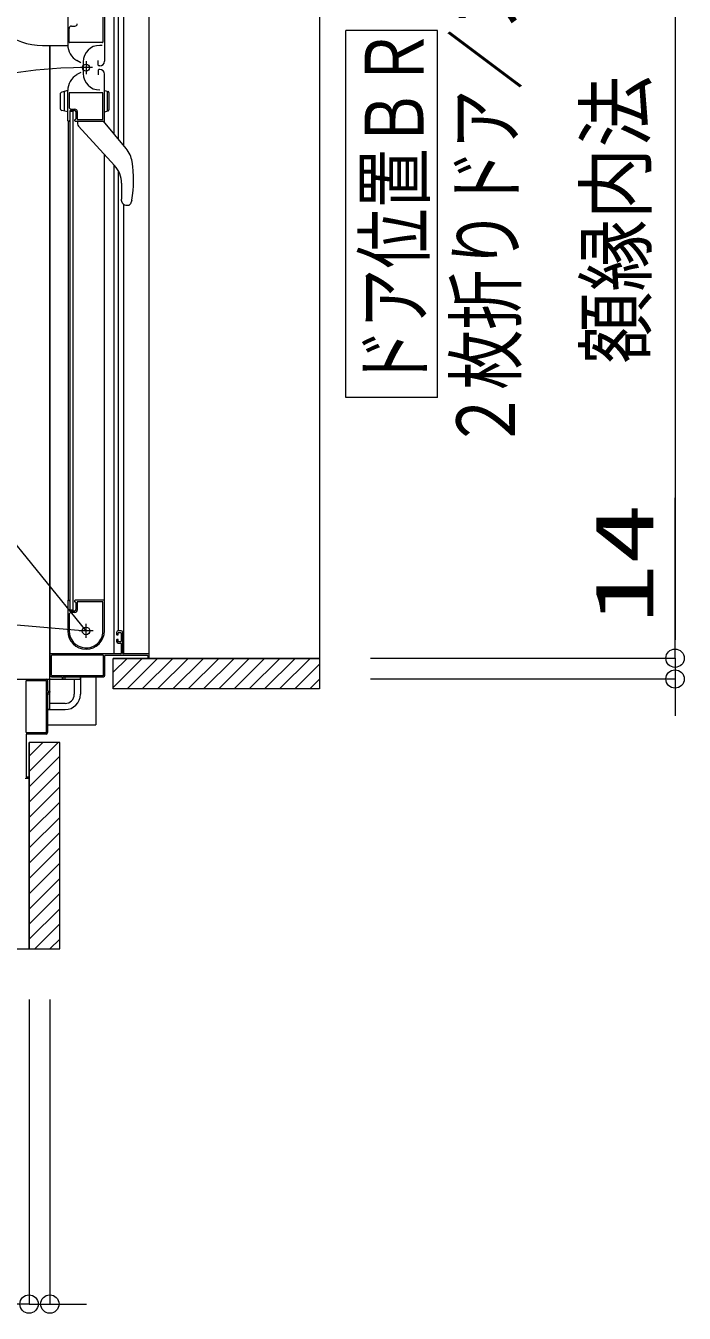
# Model space of a CAD drawing. Units: millimetres on the paper. Extents: x -305 to 305, y -152 to 152.
# Drawn here: x -124.22 to -102.68, y 4.58 to 46.69 of the extents above; entities that cross this region are included whole.
import ezdxf
from ezdxf.enums import TextEntityAlignment as Align

# ---------------------------------------------------------------- set-up
doc = ezdxf.new("R2010")
doc.units = ezdxf.units.MM
doc.linetypes.add('LONG_CHAIN', pattern=[21, 18, -1, 1, -1])
doc.linetypes.add('LONG_DOUBLE_CHAIN', pattern=[21.8, 18, -1, 0.6, -0.6, 0.6, -1])
doc.layers.add('0-0_0', color=7, linetype='Continuous', lineweight=9)
doc.layers.add('0-1_VIEW0001', color=7, linetype='Continuous', lineweight=9)
doc.styles.add('ＭＳ ゴシック', font='')
doc.styles.get('ＭＳ ゴシック').set_extended_font_data('MS Gothic')

# ---------------------------------------------------------------- blocks, each defined once
blk = doc.blocks.new('_ORIGIN')
at = {"layer": '0-0_0'}
blk.add_line((0, 0), (-1, 0), dxfattribs=at)
blk.add_circle((0, 0), 0.5, dxfattribs=at)

msp = doc.modelspace()

# ---------------------------------------------------------------- linework, layer by layer
at = {"layer": '0-0_0'}
for p, q in [((-102.984, 64.054), (-102.984, 26.604)), ((-102.984, 26.004), (-102.984, 31.251)), ((-102.984, 26.604), (-102.984, 27.204)), ((-112.945, 26.004), (-102.984, 26.004)), ((-112.945, 26.004), (-102.984, 26.004)), ((-102.984, 26.004), (-102.984, 25.324)), ((-112.945, 25.324), (-102.984, 25.324)), ((-102.984, 24.724), (-102.984, 24.124)), ((-124.114, 14.834), (-124.114, 4.875)), ((-124.114, 14.834), (-124.114, 4.875)), ((-123.434, 14.834), (-123.434, 4.875)), ((-124.114, 4.875), (-129.362, 4.875)), ((-124.114, 4.875), (-123.434, 4.875)), ((-122.834, 4.875), (-122.234, 4.875))]:
    msp.add_line(p, q, dxfattribs=at)
at = {"layer": '0-1_VIEW0001'}
for p, q in [((-114.609, 65.597), (-114.609, 24.998)), ((-121.328, 43.153), (-121.328, 64.498)), ((-121.011, 42.769), (-121.011, 64.498)), ((-120.184, 26.148), (-120.184, 64.498)), ((-121.188, 42.983), (-121.188, 63.748)), ((-122.849, 47.058), (-122.849, 46.072)), ((-121.699, 47.013), (-121.699, 46.153)), ((-121.649, 47.104), (-121.649, 45.534)), ((-122.804, 46.158), (-122.804, 46.608)), ((-122.729, 46.683), (-122.614, 46.683)), ((-110.755, 46.535), (-113.755, 46.535)), ((-113.755, 34.535), (-113.755, 46.535)), ((-110.755, 34.535), (-110.755, 46.535)), ((-123.677, 46.048), (-122.859, 46.046)), ((-123.434, 24.323), (-123.434, 46.048)), ((-123.434, 46.048), (-123.434, 25.448)), ((-121.709, 46.143), (-122.789, 46.143)), ((-121.723, 46.053), (-121.803, 46.053)), ((-122.419, 45.477), (-122.549, 45.552)), ((-122.343, 45.513), (-122.343, 45.133)), ((-121.854, 45.408), (-121.854, 45.558)), ((-122.419, 45.169), (-122.549, 45.094)), ((-121.854, 45.238), (-121.854, 45.088)), ((-121.799, 45.383), (-121.829, 45.383)), ((-121.799, 45.263), (-121.829, 45.263)), ((-121.649, 43.543), (-121.649, 45.113)), ((-123.099, 44.448), (-123.099, 43.997)), ((-122.849, 44.573), (-123.044, 44.52)), ((-122.949, 43.899), (-122.949, 44.546)), ((-122.849, 43.588), (-122.849, 44.574)), ((-122.804, 44.488), (-122.804, 44.038)), ((-121.709, 44.503), (-122.789, 44.503)), ((-121.699, 43.633), (-121.699, 44.493)), ((-121.549, 43.899), (-121.549, 44.546)), ((-121.499, 44.506), (-121.499, 43.94)), ((-122.849, 43.873), (-123.044, 43.925)), ((-122.784, 43.898), (-122.784, 27.573)), ((-122.784, 43.898), (-122.684, 43.898)), ((-122.759, 43.923), (-122.634, 43.923)), ((-122.729, 43.963), (-122.614, 43.963)), ((-122.684, 43.898), (-122.684, 27.573)), ((-122.584, 43.873), (-122.584, 43.648)), ((-122.539, 43.888), (-122.539, 43.638)), ((-121.649, 43.873), (-121.525, 43.906)), ((-122.834, 43.573), (-122.834, 27.898)), ((-122.834, 43.573), (-122.808, 43.573)), ((-122.795, 43.58), (-122.786, 43.595)), ((-122.624, 43.608), (-122.624, 43.602)), ((-122.622, 43.595), (-122.614, 43.58)), ((-122.601, 43.573), (-121.659, 43.573)), ((-122.524, 43.623), (-121.709, 43.623)), ((-122.524, 43.573), (-122.524, 43.482)), ((-122.495, 43.411), (-121.317, 42.123)), ((-120.936, 42.678), (-121.674, 43.573)), ((-121.649, 26.898), (-121.649, 42.486)), ((-121.328, 26.148), (-121.328, 42.135)), ((-121.188, 26.898), (-121.188, 41.938)), ((-121.09, 41.539), (-121.09, 41.02)), ((-121.029, 40.859), (-121.027, 40.856)), ((-120.828, 40.837), (-120.8, 40.871)), ((-120.756, 40.987), (-120.8, 40.871)), ((-121.011, 26.148), (-121.011, 40.823)), ((-120.952, 40.823), (-120.87, 40.823)), ((-120.828, 40.837), (-120.828, 40.836)), ((-110.755, 34.535), (-113.755, 34.535)), ((-122.849, 27.883), (-122.849, 26.898)), ((-122.808, 27.898), (-122.834, 27.898)), ((-122.786, 27.877), (-122.795, 27.891)), ((-122.624, 27.869), (-122.624, 27.863)), ((-122.614, 27.891), (-122.622, 27.877)), ((-121.659, 27.898), (-122.601, 27.898)), ((-122.584, 27.823), (-122.584, 27.598)), ((-122.539, 27.838), (-122.539, 27.578)), ((-121.709, 27.848), (-122.529, 27.848)), ((-121.699, 26.825), (-121.699, 27.838)), ((-122.804, 27.428), (-122.804, 26.898)), ((-122.684, 27.573), (-122.784, 27.573)), ((-122.634, 27.548), (-122.759, 27.548)), ((-122.614, 27.503), (-122.729, 27.503)), ((-121.249, 26.848), (-121.249, 26.783)), ((-121.249, 26.603), (-121.249, 26.548)), ((-121.234, 26.768), (-121.214, 26.768)), ((-121.214, 26.618), (-121.234, 26.618)), ((-121.099, 26.898), (-121.199, 26.898)), ((-121.199, 26.783), (-121.199, 26.828)), ((-121.199, 26.558), (-121.199, 26.603)), ((-121.184, 26.843), (-121.114, 26.843)), ((-121.114, 26.543), (-121.184, 26.543)), ((-121.099, 26.828), (-121.099, 26.558)), ((-121.049, 26.163), (-121.049, 26.848)), ((-121.114, 26.148), (-123.409, 26.148)), ((-121.199, 26.498), (-121.114, 26.498)), ((-121.099, 26.483), (-121.099, 26.163)), ((-120.199, 26.148), (-121.034, 26.148)), ((-120.184, 26.013), (-120.184, 26.133)), ((-123.389, 26.083), (-123.389, 25.458)), ((-121.694, 26.098), (-123.374, 26.098)), ((-121.679, 25.458), (-121.679, 26.083)), ((-121.634, 25.448), (-121.634, 26.083)), ((-121.619, 26.098), (-120.249, 26.098)), ((-114.609, 25.998), (-121.359, 25.998)), ((-120.41, 25.998), (-121.359, 25.048)), ((-120.91, 25.998), (-121.359, 25.548)), ((-119.91, 25.998), (-120.909, 24.998)), ((-119.41, 25.998), (-120.409, 24.998)), ((-120.234, 26.083), (-120.234, 26.013)), ((-118.91, 25.998), (-119.909, 24.998)), ((-118.409, 25.998), (-119.409, 24.998)), ((-117.91, 25.998), (-118.909, 24.998)), ((-117.409, 25.998), (-118.409, 24.998)), ((-116.909, 25.998), (-117.909, 24.998)), ((-116.409, 25.998), (-117.409, 24.998)), ((-115.909, 25.998), (-116.909, 24.998)), ((-115.414, 25.998), (-116.414, 24.998)), ((-114.919, 25.998), (-115.919, 24.998)), ((-114.609, 25.814), (-115.425, 24.998)), ((-144.159, 25.323), (-123.559, 25.323)), ((-144.159, 25.323), (-122.434, 25.323)), ((-124.194, 25.278), (-123.569, 25.278)), ((-123.509, 25.273), (-123.509, 24.938)), ((-123.384, 25.398), (-123.049, 25.398)), ((-123.374, 25.443), (-121.694, 25.443)), ((-123.034, 25.383), (-123.034, 25.333)), ((-123.024, 25.323), (-123.004, 25.323)), ((-122.994, 25.333), (-122.994, 25.383)), ((-122.979, 25.398), (-121.684, 25.398)), ((-122.934, 25.323), (-122.934, 25.398)), ((-122.834, 25.323), (-122.434, 25.323)), ((-122.634, 25.323), (-122.634, 24.823)), ((-122.434, 25.398), (-122.434, 25.323)), ((-122.434, 25.323), (-122.434, 25.398)), ((-122.434, 25.323), (-122.434, 24.823)), ((-114.609, 25.319), (-114.93, 24.998)), ((-124.209, 23.583), (-124.209, 25.263)), ((-123.554, 25.263), (-123.554, 23.583)), ((-123.509, 24.868), (-123.509, 23.573)), ((-123.494, 24.923), (-123.444, 24.923)), ((-123.444, 24.883), (-123.494, 24.883)), ((-123.434, 24.913), (-123.434, 24.893)), ((-123.434, 24.823), (-123.509, 24.823)), ((-123.434, 24.323), (-123.434, 24.723)), ((-122.934, 24.523), (-123.434, 24.523)), ((-123.509, 24.323), (-123.434, 24.323)), ((-123.434, 24.323), (-123.509, 24.323)), ((-123.434, 24.323), (-122.934, 24.323)), ((-124.209, 23.508), (-124.209, 22.138)), ((-123.569, 23.568), (-124.194, 23.568)), ((-123.559, 23.523), (-124.194, 23.523)), ((-124.109, 16.498), (-124.109, 23.248)), ((-124.109, 22.299), (-123.159, 23.248)), ((-124.109, 22.799), (-123.659, 23.248)), ((-124.109, 21.798), (-123.109, 22.798)), ((-124.124, 22.073), (-124.244, 22.073)), ((-124.194, 22.123), (-124.124, 22.123)), ((-124.109, 21.298), (-123.109, 22.298)), ((-124.109, 20.798), (-123.109, 21.798)), ((-124.109, 20.298), (-123.109, 21.298)), ((-124.109, 19.798), (-123.109, 20.798)), ((-124.109, 19.298), (-123.109, 20.298)), ((-124.109, 18.798), (-123.109, 19.798)), ((-124.109, 18.298), (-123.109, 19.298)), ((-124.109, 17.798), (-123.109, 18.798)), ((-124.109, 17.303), (-123.109, 18.303)), ((-124.109, 16.808), (-123.109, 17.808)), ((-123.925, 16.498), (-123.109, 17.313)), ((-163.708, 16.498), (-123.109, 16.498)), ((-123.43, 16.498), (-123.109, 16.818))]:
    msp.add_line(p, q, dxfattribs=at)
at = {"layer": '0-1_VIEW0001', "linetype": 'LONG_CHAIN'}
for p, q in [((-122.249, 45.536), (-122.249, 45.111)), ((-122.037, 45.323), (-122.428, 45.323)), ((-122.249, 26.668), (-122.249, 27.128)), ((-122.019, 26.898), (-122.479, 26.898))]:
    msp.add_line(p, q, dxfattribs=at)
at = {"layer": '0-1_VIEW0001', "linetype": 'LONG_DOUBLE_CHAIN'}
for p, q in [((-122.249, 26.898), (-133.01, 40.159)), ((-138.114, 28.286), (-122.249, 26.898)), ((-121.934, 25.398), (-121.934, 23.823)), ((-123.509, 23.823), (-121.934, 23.823))]:
    msp.add_line(p, q, dxfattribs=at)
at = {"layer": '0-1_VIEW0001', "color": 5}
for p, q in [((-121.359, 25.998), (-114.609, 25.998)), ((-124.109, 23.248), (-124.109, 16.498))]:
    msp.add_line(p, q, dxfattribs=at)
at = {"layer": '0-1_VIEW0001'}
for points in [[(-121.649, 43.873), (-121.649, 44.573), (-121.525, 44.539)], [(-121.082, 40.959), (-121.083, 40.963), (-121.084, 40.967), (-121.085, 40.971), (-121.086, 40.976), (-121.087, 40.98), (-121.087, 40.984), (-121.088, 40.989), (-121.089, 40.993), (-121.089, 40.997), (-121.09, 41.002), (-121.09, 41.004), (-121.09, 41.006), (-121.09, 41.008), (-121.09, 41.01), (-121.09, 41.012), (-121.09, 41.015), (-121.09, 41.017), (-121.09, 41.019), (-121.09, 41.021), (-121.09, 41.023)], [(-121.029, 40.859), (-121.03, 40.86), (-121.031, 40.861), (-121.032, 40.862), (-121.033, 40.863), (-121.034, 40.864), (-121.035, 40.866), (-121.036, 40.867), (-121.037, 40.868), (-121.038, 40.87), (-121.039, 40.871), (-121.04, 40.873), (-121.041, 40.874), (-121.042, 40.875), (-121.043, 40.877), (-121.044, 40.878), (-121.045, 40.88), (-121.046, 40.881), (-121.047, 40.883), (-121.049, 40.885), (-121.051, 40.888), (-121.053, 40.891), (-121.054, 40.894), (-121.056, 40.897), (-121.058, 40.901), (-121.06, 40.904), (-121.062, 40.908), (-121.064, 40.911), (-121.066, 40.915), (-121.068, 40.919), (-121.069, 40.923), (-121.071, 40.927), (-121.073, 40.93), (-121.074, 40.934), (-121.076, 40.938), (-121.077, 40.942), (-121.078, 40.946), (-121.08, 40.95), (-121.081, 40.955), (-121.082, 40.959)], [(-120.87, 40.823), (-120.868, 40.823), (-120.866, 40.824), (-120.864, 40.824), (-120.861, 40.824), (-120.859, 40.824), (-120.857, 40.825), (-120.855, 40.825), (-120.853, 40.826), (-120.85, 40.826), (-120.848, 40.827), (-120.846, 40.827), (-120.844, 40.828), (-120.842, 40.829), (-120.839, 40.829), (-120.837, 40.83), (-120.835, 40.831), (-120.833, 40.832), (-120.831, 40.834), (-120.83, 40.835), (-120.828, 40.836)], [(-114.609, 24.998), (-121.359, 24.998), (-121.359, 25.999)], [(-123.109, 16.498), (-123.109, 23.248), (-124.11, 23.248)]]:
    msp.add_lwpolyline(points, dxfattribs=at)
for centre, radius in [((-122.249, 45.323), 0.113), ((-122.249, 26.898), 0.125)]:
    msp.add_circle(centre, radius, dxfattribs=at)
for centre, radius, start, end in [((-122.614, 46.758), 0.075, 270, 0), ((-123.67, 48.118), 2.07, 230.9419, 269.8), ((-122.729, 46.608), 0.075, 90, 180), ((-122.249, 46.072), 0.6, 180, 240), ((-122.789, 46.158), 0.015, 180, 270), ((-121.803, 45.513), 0.54, 90, 180), ((-121.709, 46.153), 0.01, 270, 0), ((-121.799, 45.533), 0.15, 270, 0), ((-122.249, 44.574), 0.6, 120, 180), ((-121.803, 45.133), 0.54, 180, 270), ((-121.829, 45.408), 0.025, 180, 270), ((-121.829, 45.238), 0.025, 90, 180), ((-121.799, 45.113), 0.15, 0, 90), ((-123.024, 44.448), 0.075, 105, 180), ((-122.789, 44.488), 0.015, 90, 180), ((-121.709, 44.493), 0.01, 0, 90), ((-121.534, 44.506), 0.035, 0, 75), ((-123.024, 43.997), 0.075, 180, 255), ((-122.729, 44.038), 0.075, 180, 270), ((-122.759, 43.898), 0.025, 90, 180), ((-122.634, 43.873), 0.05, 0, 90), ((-122.614, 43.888), 0.075, 0, 90), ((-121.534, 43.94), 0.035, 285, 0), ((-122.834, 43.588), 0.015, 180, 270), ((-122.808, 43.588), 0.015, 270, 329.0362), ((-122.799, 43.602), 0.015, 329.0362, 0), ((-122.609, 43.608), 0.015, 90, 180), ((-122.609, 43.602), 0.015, 180, 210.9638), ((-122.601, 43.588), 0.015, 210.9638, 270), ((-122.609, 43.648), 0.025, 270, 0), ((-122.524, 43.638), 0.015, 180, 270), ((-122.424, 43.482), 0.1, 180, 222.4362), ((-121.709, 43.633), 0.01, 270, 0), ((-121.659, 43.583), 0.01, 270, 0), ((-121.631, 42.105), 0.9, 9.2884, 39.5), ((-121.955, 41.539), 0.865, 0, 42.4362), ((-124.364, 41.658), 3.67, 349.4547, 9.2884), ((-120.952, 40.923), 0.1, 221.8103, 270), ((-122.834, 27.883), 0.015, 90, 180), ((-122.808, 27.883), 0.015, 30.9638, 90), ((-122.799, 27.869), 0.015, 0, 30.9638), ((-122.609, 27.869), 0.015, 149.0362, 180), ((-122.609, 27.863), 0.015, 180, 270), ((-122.601, 27.883), 0.015, 90, 149.0362), ((-122.609, 27.823), 0.025, 0, 90), ((-122.529, 27.838), 0.01, 90, 180), ((-121.709, 27.838), 0.01, 0, 90), ((-121.659, 27.888), 0.01, 0, 90), ((-122.729, 27.428), 0.075, 90, 180), ((-122.759, 27.573), 0.025, 180, 270), ((-122.634, 27.598), 0.05, 270, 0), ((-122.614, 27.578), 0.075, 270, 0), ((-121.664, 26.998), 0.015, 0, 2.6935), ((-122.249, 26.898), 0.6, 180, 0), ((-122.249, 26.898), 0.555, 180, 352.2329), ((-121.709, 26.825), 0.01, 352.2329, 0), ((-121.199, 26.848), 0.05, 90, 180), ((-121.234, 26.783), 0.015, 180, 270), ((-121.234, 26.603), 0.015, 90, 180), ((-121.199, 26.548), 0.05, 180, 270), ((-121.214, 26.783), 0.015, 270, 0), ((-121.214, 26.603), 0.015, 0, 90), ((-121.184, 26.828), 0.015, 90, 180), ((-121.184, 26.558), 0.015, 180, 270), ((-121.114, 26.828), 0.015, 0, 90), ((-121.114, 26.558), 0.015, 270, 0), ((-121.099, 26.848), 0.05, 0, 90), ((-123.409, 26.123), 0.025, 90, 180), ((-121.114, 26.483), 0.015, 0, 90), ((-121.114, 26.163), 0.015, 270, 0), ((-121.034, 26.163), 0.015, 180, 270), ((-120.199, 26.133), 0.015, 0, 90), ((-123.374, 26.083), 0.015, 90, 180), ((-121.694, 26.083), 0.015, 0, 90), ((-121.619, 26.083), 0.015, 90, 180), ((-120.249, 26.083), 0.015, 0, 90), ((-120.219, 26.013), 0.015, 180, 270), ((-120.199, 26.013), 0.015, 270, 0), ((-124.194, 25.263), 0.015, 90, 180), ((-123.569, 25.263), 0.015, 0, 90), ((-123.559, 25.273), 0.05, 0, 90), ((-123.384, 25.448), 0.05, 180, 270), ((-123.374, 25.458), 0.015, 180, 270), ((-123.049, 25.383), 0.015, 0, 90), ((-123.024, 25.333), 0.01, 180, 270), ((-123.004, 25.333), 0.01, 270, 0), ((-122.979, 25.383), 0.015, 90, 180), ((-121.694, 25.458), 0.015, 270, 0), ((-121.684, 25.448), 0.05, 270, 0), ((-123.494, 24.938), 0.015, 180, 270), ((-123.494, 24.868), 0.015, 90, 180), ((-123.444, 24.913), 0.01, 0, 90), ((-123.444, 24.893), 0.01, 270, 0), ((-122.934, 24.823), 0.5, 270, 0), ((-122.934, 24.823), 0.3, 270, 0), ((-124.194, 23.583), 0.015, 180, 270), ((-124.194, 23.508), 0.015, 90, 180), ((-123.569, 23.583), 0.015, 270, 0), ((-123.559, 23.573), 0.05, 270, 0), ((-124.194, 22.138), 0.015, 180, 270), ((-124.124, 22.108), 0.015, 0, 90), ((-124.124, 22.088), 0.015, 270, 0)]:
    msp.add_arc(centre, radius, start, end, dxfattribs=at)
at = {"layer": '0-1_VIEW0001', "linetype": 'LONG_DOUBLE_CHAIN'}
msp.add_arc((-122.249, 29.398), 15.925, 90, 183.9973, dxfattribs=at)

# ---------------------------------------------------------------- block references
at = {"layer": '0-0_0', "xscale": 0.6, "yscale": 0.6}
for p, rotation in [((-102.984, 26.004), 270), ((-102.984, 26.004), 270), ((-102.984, 25.324), 90), ((-123.434, 4.875), 180)]:
    msp.add_blockref('_ORIGIN', p, dxfattribs=dict(at, rotation=rotation))
msp.add_blockref('_ORIGIN', (-124.114, 4.875), dxfattribs=at)
msp.add_blockref('_ORIGIN', (-124.114, 4.875), dxfattribs=at)

# ---------------------------------------------------------------- texts
at = {"layer": '0-0_0', "style": 'ＭＳ ゴシック'}
for s, width, p in [('額縁内法\u3000７７３', 0.9, (-103.386, 35.636)), ('14', 1.5, (-103.114, 27.132))]:
    msp.add_text(s, height=1.921, rotation=90, dxfattribs=dict(at, width=width)).set_placement(p, align=Align.BOTTOM_LEFT)
at = {"layer": '0-1_VIEW0001', "style": 'ＭＳ ゴシック', "width": 0.75}
for s, p in [('２枚折りドア／スイングドア', (-107.638, 32.82)), ('ドア位置ＢＲ\u3000Ｗ８００', (-110.635, 34.82))]:
    msp.add_text(s, height=1.921, rotation=90, dxfattribs=at).set_placement(p, align=Align.BOTTOM_LEFT)

doc.saveas('drawing.dxf')
